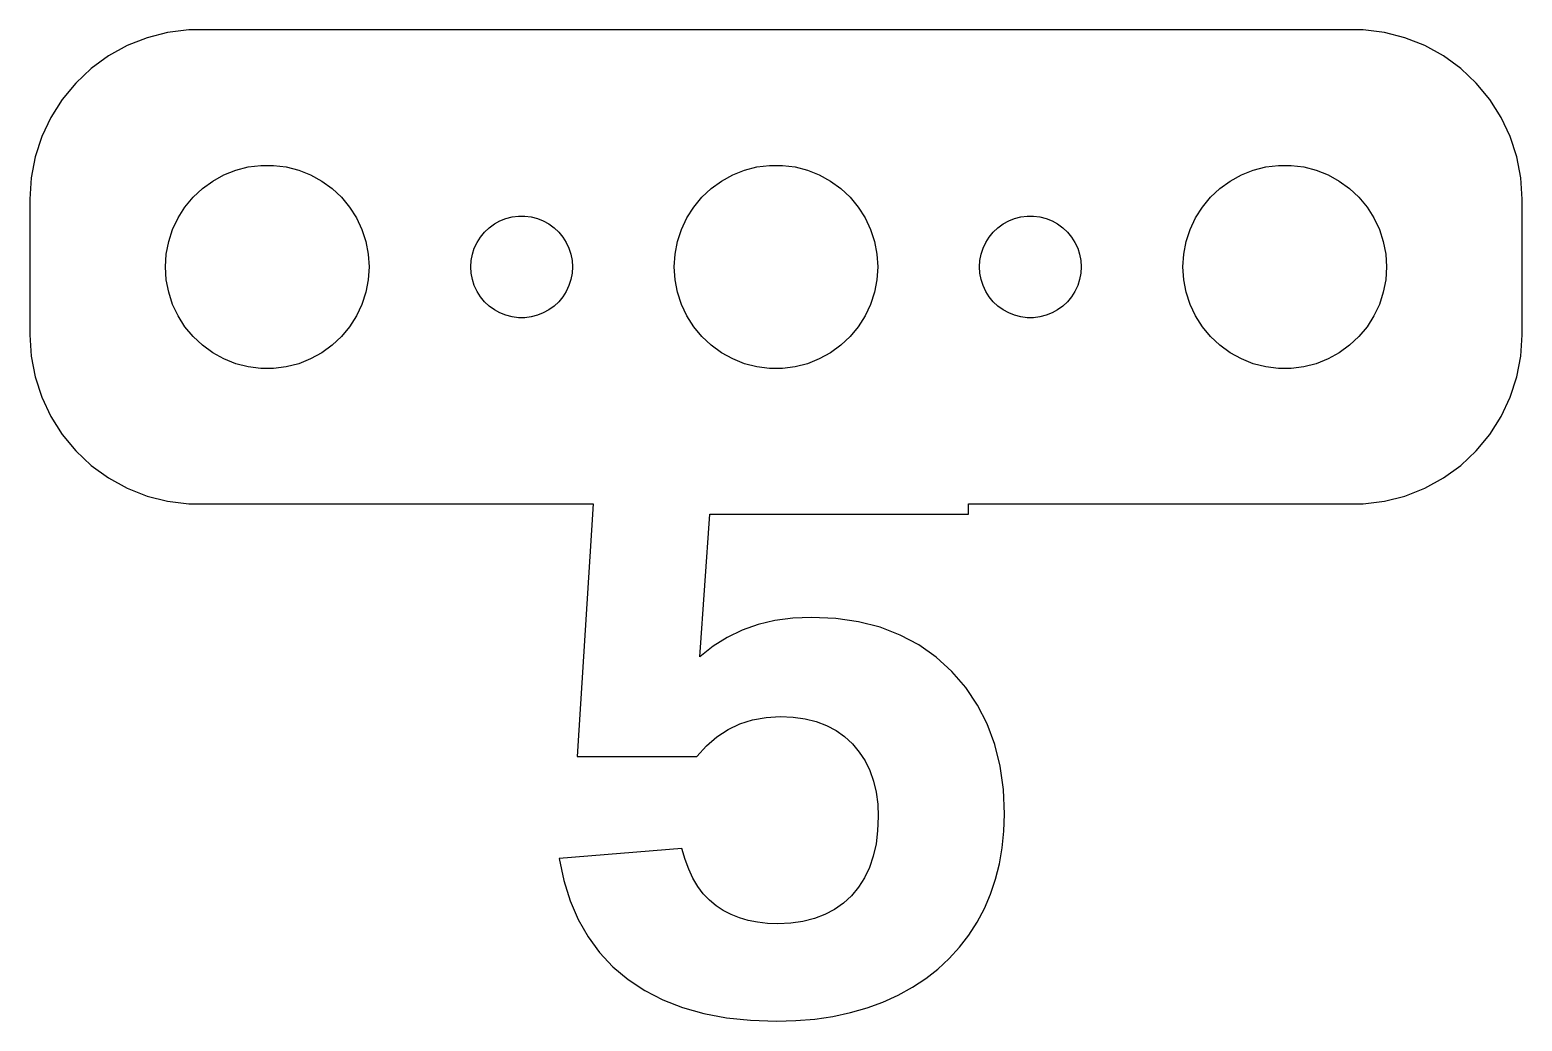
# Model space of a CAD drawing. Header units: metres. Extents: x -22 to 22, y -22.2 to 7.
import ezdxf

# ---------------------------------------------------------------- set-up
doc = ezdxf.new("R2010")
doc.units = ezdxf.units.M

msp = doc.modelspace()

# ---------------------------------------------------------------- linework, layer by layer
for p, q in [((-18.5451, 6.75528), (-19.1289, 6.52412)), ((-17.9369, 6.91142), (-18.5451, 6.75528)), ((-17.3139, 6.99013), (-17.9369, 6.91142)), ((17.3139, 6.99013), (-17.3139, 6.99013)), ((17.9369, 6.91142), (17.3139, 6.99013)), ((18.5451, 6.75528), (17.9369, 6.91142)), ((19.1289, 6.52412), (18.5451, 6.75528)), ((-19.6791, 6.22163), (-20.1871, 5.85255)), ((-19.1289, 6.52412), (-19.6791, 6.22163)), ((19.6791, 6.22163), (19.1289, 6.52412)), ((20.1871, 5.85255), (19.6791, 6.22163)), ((-20.1871, 5.85255), (-20.6448, 5.42273)), ((20.6448, 5.42273), (20.1871, 5.85255)), ((-20.6448, 5.42273), (-21.0451, 4.93892)), ((21.0451, 4.93892), (20.6448, 5.42273)), ((-21.0451, 4.93892), (-21.3815, 4.40877)), ((21.3815, 4.40877), (21.0451, 4.93892)), ((-21.3815, 4.40877), (-21.6489, 3.84062)), ((21.6489, 3.84062), (21.3815, 4.40877)), ((-21.6489, 3.84062), (-21.8429, 3.24344)), ((21.8429, 3.24344), (21.6489, 3.84062)), ((-21.8429, 3.24344), (-21.9606, 2.62666)), ((21.9606, 2.62666), (21.8429, 3.24344)), ((-16.6075, 2.53297), (-16.2773, 2.71448)), ((-16.2773, 2.71448), (-15.927, 2.85316)), ((-15.927, 2.85316), (-15.5621, 2.94685)), ((-15.5621, 2.94685), (-15.1884, 2.99408)), ((-15.1884, 2.99408), (-14.8116, 2.99408)), ((-14.8116, 2.99408), (-14.4379, 2.94685)), ((-14.4379, 2.94685), (-14.0729, 2.85316)), ((-14.0729, 2.85316), (-13.7227, 2.71448)), ((-13.7227, 2.71448), (-13.3925, 2.53297)), ((-1.60747, 2.53297), (-1.27733, 2.71448)), ((-1.27733, 2.71448), (-0.927048, 2.85316)), ((-0.927048, 2.85316), (-0.562134, 2.94685)), ((-0.562134, 2.94685), (-0.18837, 2.99408)), ((-0.18837, 2.99408), (0.18837, 2.99408)), ((0.18837, 2.99408), (0.562134, 2.94685)), ((0.562134, 2.94685), (0.927048, 2.85316)), ((0.927048, 2.85316), (1.27733, 2.71448)), ((1.27733, 2.71448), (1.60747, 2.53297)), ((13.3925, 2.53297), (13.7227, 2.71448)), ((13.7227, 2.71448), (14.0729, 2.85316)), ((14.0729, 2.85316), (14.4379, 2.94685)), ((14.4379, 2.94685), (14.8116, 2.99408)), ((14.8116, 2.99408), (15.1884, 2.99408)), ((15.1884, 2.99408), (15.5621, 2.94685)), ((15.5621, 2.94685), (15.927, 2.85316)), ((15.927, 2.85316), (16.2773, 2.71448)), ((16.2773, 2.71448), (16.6075, 2.53297)), ((-21.9606, 2.62666), (-22, 2)), ((-17.1869, 2.05363), (-16.9123, 2.31154)), ((-16.9123, 2.31154), (-16.6075, 2.53297)), ((-13.3925, 2.53297), (-13.0877, 2.31154)), ((-13.0877, 2.31154), (-12.8131, 2.05363)), ((-2.1869, 2.05363), (-1.91226, 2.31154)), ((-1.91226, 2.31154), (-1.60747, 2.53297)), ((1.60747, 2.53297), (1.91226, 2.31154)), ((1.91226, 2.31154), (2.1869, 2.05363)), ((12.8131, 2.05363), (13.0877, 2.31154)), ((13.0877, 2.31154), (13.3925, 2.53297)), ((16.6075, 2.53297), (16.9123, 2.31154)), ((16.9123, 2.31154), (17.1869, 2.05363)), ((22, 2), (21.9606, 2.62666)), ((-22, 2), (-22, -2)), ((-17.6289, 1.44525), (-17.427, 1.76335)), ((-17.427, 1.76335), (-17.1869, 2.05363)), ((-12.8131, 2.05363), (-12.5729, 1.76335)), ((-12.5729, 1.76335), (-12.3711, 1.44525)), ((-2.62891, 1.44525), (-2.42705, 1.76335)), ((-2.42705, 1.76335), (-2.1869, 2.05363)), ((2.1869, 2.05363), (2.42705, 1.76335)), ((2.42705, 1.76335), (2.62891, 1.44525)), ((12.3711, 1.44525), (12.5729, 1.76335)), ((12.5729, 1.76335), (12.8131, 2.05363)), ((17.1869, 2.05363), (17.427, 1.76335)), ((17.427, 1.76335), (17.6289, 1.44525)), ((22, -2), (22, 2)), ((-17.7893, 1.10437), (-17.6289, 1.44525)), ((-12.3711, 1.44525), (-12.2107, 1.10437)), ((-8.30373, 1.26648), (-8.13866, 1.35724)), ((-8.13866, 1.35724), (-7.96352, 1.42657)), ((-7.96352, 1.42657), (-7.78107, 1.47342)), ((-7.78107, 1.47342), (-7.59418, 1.49704)), ((-7.59418, 1.49704), (-7.40581, 1.49704)), ((-7.40581, 1.49704), (-7.21892, 1.47342)), ((-7.21892, 1.47342), (-7.03647, 1.42657)), ((-7.03647, 1.42657), (-6.86133, 1.35724)), ((-6.86133, 1.35724), (-6.69626, 1.26648)), ((-2.78932, 1.10437), (-2.62891, 1.44525)), ((2.62891, 1.44525), (2.78932, 1.10437)), ((6.69626, 1.26648), (6.86133, 1.35724)), ((6.86133, 1.35724), (7.03647, 1.42657)), ((7.03647, 1.42657), (7.21892, 1.47342)), ((7.21892, 1.47342), (7.40581, 1.49704)), ((7.40581, 1.49704), (7.59418, 1.49704)), ((7.59418, 1.49704), (7.78107, 1.47342)), ((7.78107, 1.47342), (7.96352, 1.42657)), ((7.96352, 1.42657), (8.13866, 1.35724)), ((8.13866, 1.35724), (8.30373, 1.26648)), ((12.2107, 1.10437), (12.3711, 1.44525)), ((17.6289, 1.44525), (17.7893, 1.10437)), ((-17.9057, 0.746063), (-17.7893, 1.10437)), ((-12.2107, 1.10437), (-12.0942, 0.746063)), ((-8.81445, 0.722626), (-8.71352, 0.881668)), ((-8.71352, 0.881668), (-8.59344, 1.02681)), ((-8.59344, 1.02681), (-8.45613, 1.15576)), ((-8.45613, 1.15576), (-8.30373, 1.26648)), ((-6.69626, 1.26648), (-6.54385, 1.15576)), ((-6.54385, 1.15576), (-6.40654, 1.02681)), ((-6.40654, 1.02681), (-6.28647, 0.881668)), ((-6.28647, 0.881668), (-6.18553, 0.722626)), ((-2.90575, 0.746063), (-2.78932, 1.10437)), ((2.78932, 1.10437), (2.90575, 0.746063)), ((6.18553, 0.722626), (6.28647, 0.881668)), ((6.28647, 0.881668), (6.40654, 1.02681)), ((6.40654, 1.02681), (6.54385, 1.15576)), ((6.54385, 1.15576), (6.69626, 1.26648)), ((8.30373, 1.26648), (8.45613, 1.15576)), ((8.45613, 1.15576), (8.59344, 1.02681)), ((8.59344, 1.02681), (8.71352, 0.881668)), ((8.71352, 0.881668), (8.81445, 0.722626)), ((12.0942, 0.746063), (12.2107, 1.10437)), ((17.7893, 1.10437), (17.9057, 0.746063)), ((-17.9763, 0.375992), (-17.9057, 0.746063)), ((-12.0942, 0.746063), (-12.0237, 0.375992)), ((-8.95287, 0.373032), (-8.89465, 0.552185)), ((-8.89465, 0.552185), (-8.81445, 0.722626)), ((-6.18553, 0.722626), (-6.10533, 0.552185)), ((-6.10533, 0.552185), (-6.04712, 0.373032)), ((-2.97633, 0.375992), (-2.90575, 0.746063)), ((2.90575, 0.746063), (2.97633, 0.375992)), ((6.04712, 0.373032), (6.10533, 0.552185)), ((6.10533, 0.552185), (6.18553, 0.722626)), ((8.81445, 0.722626), (8.89465, 0.552185)), ((8.89465, 0.552185), (8.95287, 0.373032)), ((12.0237, 0.375992), (12.0942, 0.746063)), ((17.9057, 0.746063), (17.9763, 0.375992)), ((-18, 0), (-17.9763, 0.375992)), ((-17.9763, -0.375992), (-18, 0)), ((-12.0237, 0.375992), (-12, 0)), ((-12, 0), (-12.0237, -0.375992)), ((-9, 0), (-8.98816, 0.187988)), ((-8.98816, -0.187988), (-9, 0)), ((-8.98816, 0.187988), (-8.95287, 0.373032)), ((-6.04712, 0.373032), (-6.01183, 0.187988)), ((-6.01183, 0.187988), (-6, 0)), ((-6, 0), (-6.01183, -0.187988)), ((-3, 0), (-2.97633, 0.375992)), ((-2.97633, -0.375992), (-3, 0)), ((2.97633, 0.375992), (3, 0)), ((3, 0), (2.97633, -0.375992)), ((6, 0), (6.01183, 0.187988)), ((6.01183, -0.187988), (6, 0)), ((6.01183, 0.187988), (6.04712, 0.373032)), ((8.95287, 0.373032), (8.98816, 0.187988)), ((8.98816, 0.187988), (9, 0)), ((9, 0), (8.98816, -0.187988)), ((12, 0), (12.0237, 0.375992)), ((12.0237, -0.375992), (12, 0)), ((17.9763, 0.375992), (18, 0)), ((18, 0), (17.9763, -0.375992)), ((-17.9057, -0.746063), (-17.9763, -0.375992)), ((-12.0237, -0.375992), (-12.0942, -0.746063)), ((-8.95287, -0.373032), (-8.98816, -0.187988)), ((-8.89465, -0.552185), (-8.95287, -0.373032)), ((-6.04712, -0.373032), (-6.10533, -0.552185)), ((-6.01183, -0.187988), (-6.04712, -0.373032)), ((-2.90575, -0.746063), (-2.97633, -0.375992)), ((2.97633, -0.375992), (2.90575, -0.746063)), ((6.04712, -0.373032), (6.01183, -0.187988)), ((6.10533, -0.552185), (6.04712, -0.373032)), ((8.95287, -0.373032), (8.89465, -0.552185)), ((8.98816, -0.187988), (8.95287, -0.373032)), ((12.0942, -0.746063), (12.0237, -0.375992)), ((17.9763, -0.375992), (17.9057, -0.746063)), ((-17.7893, -1.10437), (-17.9057, -0.746063)), ((-12.0942, -0.746063), (-12.2107, -1.10437)), ((-8.81445, -0.722626), (-8.89465, -0.552185)), ((-8.71352, -0.881668), (-8.81445, -0.722626)), ((-6.18553, -0.722626), (-6.28647, -0.881668)), ((-6.10533, -0.552185), (-6.18553, -0.722626)), ((-2.78932, -1.10437), (-2.90575, -0.746063)), ((2.90575, -0.746063), (2.78932, -1.10437)), ((6.18553, -0.722626), (6.10533, -0.552185)), ((6.28647, -0.881668), (6.18553, -0.722626)), ((8.81445, -0.722626), (8.71352, -0.881668)), ((8.89465, -0.552185), (8.81445, -0.722626)), ((12.2107, -1.10437), (12.0942, -0.746063)), ((17.9057, -0.746063), (17.7893, -1.10437)), ((-17.6289, -1.44525), (-17.7893, -1.10437)), ((-12.2107, -1.10437), (-12.3711, -1.44525)), ((-8.59344, -1.02681), (-8.71352, -0.881668)), ((-8.45613, -1.15576), (-8.59344, -1.02681)), ((-8.30373, -1.26648), (-8.45613, -1.15576)), ((-8.13866, -1.35724), (-8.30373, -1.26648)), ((-6.69626, -1.26648), (-6.86133, -1.35724)), ((-6.54385, -1.15576), (-6.69626, -1.26648)), ((-6.40654, -1.02681), (-6.54385, -1.15576)), ((-6.28647, -0.881668), (-6.40654, -1.02681)), ((-2.62891, -1.44525), (-2.78932, -1.10437)), ((2.78932, -1.10437), (2.62891, -1.44525)), ((6.40654, -1.02681), (6.28647, -0.881668)), ((6.54385, -1.15576), (6.40654, -1.02681)), ((6.69626, -1.26648), (6.54385, -1.15576)), ((6.86133, -1.35724), (6.69626, -1.26648)), ((8.30373, -1.26648), (8.13866, -1.35724)), ((8.45613, -1.15576), (8.30373, -1.26648)), ((8.59344, -1.02681), (8.45613, -1.15576)), ((8.71352, -0.881668), (8.59344, -1.02681)), ((12.3711, -1.44525), (12.2107, -1.10437)), ((17.7893, -1.10437), (17.6289, -1.44525)), ((-17.427, -1.76335), (-17.6289, -1.44525)), ((-12.3711, -1.44525), (-12.5729, -1.76335)), ((-7.96352, -1.42657), (-8.13866, -1.35724)), ((-7.78107, -1.47342), (-7.96352, -1.42657)), ((-7.59418, -1.49704), (-7.78107, -1.47342)), ((-7.40581, -1.49704), (-7.59418, -1.49704)), ((-7.21892, -1.47342), (-7.40581, -1.49704)), ((-7.03647, -1.42657), (-7.21892, -1.47342)), ((-6.86133, -1.35724), (-7.03647, -1.42657)), ((-2.42705, -1.76335), (-2.62891, -1.44525)), ((2.62891, -1.44525), (2.42705, -1.76335)), ((7.03647, -1.42657), (6.86133, -1.35724)), ((7.21892, -1.47342), (7.03647, -1.42657)), ((7.40581, -1.49704), (7.21892, -1.47342)), ((7.59418, -1.49704), (7.40581, -1.49704)), ((7.78107, -1.47342), (7.59418, -1.49704)), ((7.96352, -1.42657), (7.78107, -1.47342)), ((8.13866, -1.35724), (7.96352, -1.42657)), ((12.5729, -1.76335), (12.3711, -1.44525)), ((17.6289, -1.44525), (17.427, -1.76335)), ((-22, -2), (-21.9606, -2.62666)), ((-17.1869, -2.05363), (-17.427, -1.76335)), ((-16.9123, -2.31154), (-17.1869, -2.05363)), ((-12.8131, -2.05363), (-13.0877, -2.31154)), ((-12.5729, -1.76335), (-12.8131, -2.05363)), ((-2.1869, -2.05363), (-2.42705, -1.76335)), ((-1.91226, -2.31154), (-2.1869, -2.05363)), ((2.1869, -2.05363), (1.91226, -2.31154)), ((2.42705, -1.76335), (2.1869, -2.05363)), ((12.8131, -2.05363), (12.5729, -1.76335)), ((13.0877, -2.31154), (12.8131, -2.05363)), ((17.1869, -2.05363), (16.9123, -2.31154)), ((17.427, -1.76335), (17.1869, -2.05363)), ((21.9606, -2.62666), (22, -2)), ((-21.9606, -2.62666), (-21.8429, -3.24344)), ((-16.6075, -2.53297), (-16.9123, -2.31154)), ((-16.2773, -2.71448), (-16.6075, -2.53297)), ((-13.3925, -2.53297), (-13.7227, -2.71448)), ((-13.0877, -2.31154), (-13.3925, -2.53297)), ((-1.60747, -2.53297), (-1.91226, -2.31154)), ((-1.27733, -2.71448), (-1.60747, -2.53297)), ((1.60747, -2.53297), (1.27733, -2.71448)), ((1.91226, -2.31154), (1.60747, -2.53297)), ((13.3925, -2.53297), (13.0877, -2.31154)), ((13.7227, -2.71448), (13.3925, -2.53297)), ((16.6075, -2.53297), (16.2773, -2.71448)), ((16.9123, -2.31154), (16.6075, -2.53297)), ((21.8429, -3.24344), (21.9606, -2.62666)), ((-15.927, -2.85316), (-16.2773, -2.71448)), ((-15.5621, -2.94685), (-15.927, -2.85316)), ((-15.1884, -2.99408), (-15.5621, -2.94685)), ((-14.8116, -2.99408), (-15.1884, -2.99408)), ((-14.4379, -2.94685), (-14.8116, -2.99408)), ((-14.0729, -2.85316), (-14.4379, -2.94685)), ((-13.7227, -2.71448), (-14.0729, -2.85316)), ((-0.927048, -2.85316), (-1.27733, -2.71448)), ((-0.562134, -2.94685), (-0.927048, -2.85316)), ((-0.18837, -2.99408), (-0.562134, -2.94685)), ((0.18837, -2.99408), (-0.18837, -2.99408)), ((0.562134, -2.94685), (0.18837, -2.99408)), ((0.927048, -2.85316), (0.562134, -2.94685)), ((1.27733, -2.71448), (0.927048, -2.85316)), ((14.0729, -2.85316), (13.7227, -2.71448)), ((14.4379, -2.94685), (14.0729, -2.85316)), ((14.8116, -2.99408), (14.4379, -2.94685)), ((15.1884, -2.99408), (14.8116, -2.99408)), ((15.5621, -2.94685), (15.1884, -2.99408)), ((15.927, -2.85316), (15.5621, -2.94685)), ((16.2773, -2.71448), (15.927, -2.85316)), ((-21.8429, -3.24344), (-21.6489, -3.84062)), ((21.6489, -3.84062), (21.8429, -3.24344)), ((-21.6489, -3.84062), (-21.3815, -4.40877)), ((21.3815, -4.40877), (21.6489, -3.84062)), ((-21.3815, -4.40877), (-21.0451, -4.93892)), ((21.0451, -4.93892), (21.3815, -4.40877)), ((-21.0451, -4.93892), (-20.6448, -5.42273)), ((20.6448, -5.42273), (21.0451, -4.93892)), ((-20.6448, -5.42273), (-20.1871, -5.85255)), ((20.1871, -5.85255), (20.6448, -5.42273)), ((-20.1871, -5.85255), (-19.6791, -6.22163)), ((19.6791, -6.22163), (20.1871, -5.85255)), ((-19.6791, -6.22163), (-19.1289, -6.52412)), ((-19.1289, -6.52412), (-18.5451, -6.75528)), ((18.5451, -6.75528), (19.1289, -6.52412)), ((19.1289, -6.52412), (19.6791, -6.22163)), ((-18.5451, -6.75528), (-17.9369, -6.91142)), ((-17.9369, -6.91142), (-17.3139, -6.99013)), ((-17.3139, -6.99013), (-5.38622, -6.99013)), ((-5.38622, -6.99013), (-5.86411, -14.431)), ((5.68027, -7.29311), (5.68027, -6.99013)), ((5.68027, -6.99013), (17.3139, -6.99013)), ((17.3139, -6.99013), (17.9369, -6.91142)), ((17.9369, -6.91142), (18.5451, -6.75528)), ((-2.24367, -11.4934), (-1.94727, -7.29311)), ((-1.94727, -7.29311), (5.68027, -7.29311)), ((-0.527145, -10.5467), (-0.996506, -10.7124)), ((-0.030975, -10.4283), (-0.527145, -10.5467)), ((0.492004, -10.3573), (-0.030975, -10.4283)), ((1.04181, -10.3337), (0.492004, -10.3573)), ((1.7606, -10.3661), (1.04181, -10.3337)), ((2.43706, -10.4636), (1.7606, -10.3661)), ((3.07117, -10.6259), (2.43706, -10.4636)), ((-1.43904, -10.9254), (-1.85475, -11.1857)), ((-0.996506, -10.7124), (-1.43904, -10.9254)), ((3.66293, -10.8533), (3.07117, -10.6259)), ((4.21236, -11.1455), (3.66293, -10.8533)), ((-1.85475, -11.1857), (-2.24367, -11.4934)), ((4.71945, -11.5027), (4.21236, -11.1455)), ((5.18419, -11.9249), (4.71945, -11.5027)), ((5.59607, -12.4005), (5.18419, -11.9249)), ((5.9446, -12.9178), (5.59607, -12.4005)), ((6.22974, -13.477), (5.9446, -12.9178)), ((-1.41479, -13.6414), (-1.06322, -13.4739)), ((-1.06322, -13.4739), (-0.689041, -13.3542)), ((-0.689041, -13.3542), (-0.292236, -13.2825)), ((-0.292236, -13.2825), (0.127151, -13.2585)), ((0.127151, -13.2585), (0.50499, -13.275)), ((0.50499, -13.275), (0.858124, -13.3243)), ((0.858124, -13.3243), (1.18654, -13.4064)), ((1.18654, -13.4064), (1.49025, -13.5215)), ((1.49025, -13.5215), (1.76923, -13.6694)), ((6.45152, -14.078), (6.22974, -13.477)), ((-2.05014, -14.1199), (-1.74377, -13.8567)), ((-1.74377, -13.8567), (-1.41479, -13.6414)), ((1.76923, -13.6694), (2.0235, -13.8501)), ((2.0235, -13.8501), (2.25305, -14.0638)), ((2.25305, -14.0638), (2.45474, -14.3047)), ((6.60994, -14.7207), (6.45152, -14.078)), ((-5.86411, -14.431), (-2.33391, -14.431)), ((-2.33391, -14.431), (-2.05014, -14.1199)), ((2.45474, -14.3047), (2.6254, -14.5675)), ((2.6254, -14.5675), (2.76501, -14.8522)), ((2.76501, -14.8522), (2.87361, -15.1586)), ((6.70499, -15.4053), (6.60994, -14.7207)), ((2.87361, -15.1586), (2.95119, -15.487)), ((2.95119, -15.487), (2.99773, -15.8371)), ((2.99773, -15.8371), (3.01324, -16.209)), ((6.73668, -16.1317), (6.70499, -15.4053)), ((3.01324, -16.209), (2.99721, -16.6258)), ((6.72025, -16.6385), (6.73668, -16.1317)), ((2.99721, -16.6258), (2.94908, -17.0147)), ((6.67094, -17.1283), (6.72025, -16.6385)), ((-2.77187, -17.1495), (-6.3923, -17.4459)), ((-2.68193, -17.468), (-2.77187, -17.1495)), ((2.94908, -17.0147), (2.86887, -17.3757)), ((6.58878, -17.601), (6.67094, -17.1283)), ((-6.3923, -17.4459), (-6.25626, -18.0898)), ((-2.57413, -17.7606), (-2.68193, -17.468)), ((2.86887, -17.3757), (2.75658, -17.7089)), ((-2.44844, -18.0275), (-2.57413, -17.7606)), ((-2.30489, -18.2687), (-2.44844, -18.0275)), ((2.61221, -18.0142), (2.43576, -18.2916)), ((2.75658, -17.7089), (2.61221, -18.0142)), ((6.47374, -18.0565), (6.58878, -17.601)), ((-6.25626, -18.0898), (-6.06892, -18.6886)), ((-2.14345, -18.484), (-2.30489, -18.2687)), ((2.43576, -18.2916), (2.22722, -18.5411)), ((6.32585, -18.495), (6.47374, -18.0565)), ((-6.06892, -18.6886), (-5.83031, -19.2425)), ((-1.96414, -18.6736), (-2.14345, -18.484)), ((-1.76695, -18.8375), (-1.96414, -18.6736)), ((-1.55315, -18.9776), (-1.76695, -18.8375)), ((1.99033, -18.7599), (1.72871, -18.945)), ((2.22722, -18.5411), (1.99033, -18.7599)), ((5.93146, -19.3207), (6.14508, -18.9164)), ((6.14508, -18.9164), (6.32585, -18.495)), ((-5.83031, -19.2425), (-5.54042, -19.7514)), ((-1.3241, -19.0962), (-1.55315, -18.9776)), ((-1.0798, -19.1932), (-1.3241, -19.0962)), ((-0.820267, -19.2687), (-1.0798, -19.1932)), ((-0.545486, -19.3226), (-0.820267, -19.2687)), ((-0.255447, -19.3549), (-0.545486, -19.3226)), ((0.04982, -19.3657), (-0.255447, -19.3549)), ((0.435043, -19.3489), (0.04982, -19.3657)), ((0.795547, -19.2984), (0.435043, -19.3489)), ((1.13133, -19.2142), (0.795547, -19.2984)), ((1.44238, -19.0965), (1.13133, -19.2142)), ((1.72871, -18.945), (1.44238, -19.0965)), ((5.68666, -19.7038), (5.93146, -19.3207)), ((-5.54042, -19.7514), (-5.19926, -20.2154)), ((5.41241, -20.0617), (5.68666, -19.7038)), ((-5.19926, -20.2154), (-4.80682, -20.6344)), ((5.10872, -20.3943), (5.41241, -20.0617)), ((-4.80682, -20.6344), (-4.36311, -21.0084)), ((4.77557, -20.7017), (5.10872, -20.3943)), ((-4.36311, -21.0084), (-3.87154, -21.3349)), ((4.0209, -21.2408), (4.41296, -20.9839)), ((4.41296, -20.9839), (4.77557, -20.7017)), ((-3.87154, -21.3349), (-3.33553, -21.6111)), ((3.15224, -21.6758), (3.5994, -21.4724)), ((3.5994, -21.4724), (4.0209, -21.2408)), ((-3.33553, -21.6111), (-2.75508, -21.8371)), ((-2.75508, -21.8371), (-2.1302, -22.0129)), ((1.67986, -22.0981), (2.19247, -21.9886)), ((2.19247, -21.9886), (2.68327, -21.8478)), ((2.68327, -21.8478), (3.15224, -21.6758)), ((-2.1302, -22.0129), (-1.46088, -22.1384)), ((-1.46088, -22.1384), (-0.747116, -22.2138)), ((-0.747116, -22.2138), (0.011047, -22.2389)), ((0.011047, -22.2389), (0.589142, -22.2232)), ((0.589142, -22.2232), (1.14542, -22.1763)), ((1.14542, -22.1763), (1.67986, -22.0981))]:
    msp.add_line(p, q)

doc.saveas('drawing.dxf')
